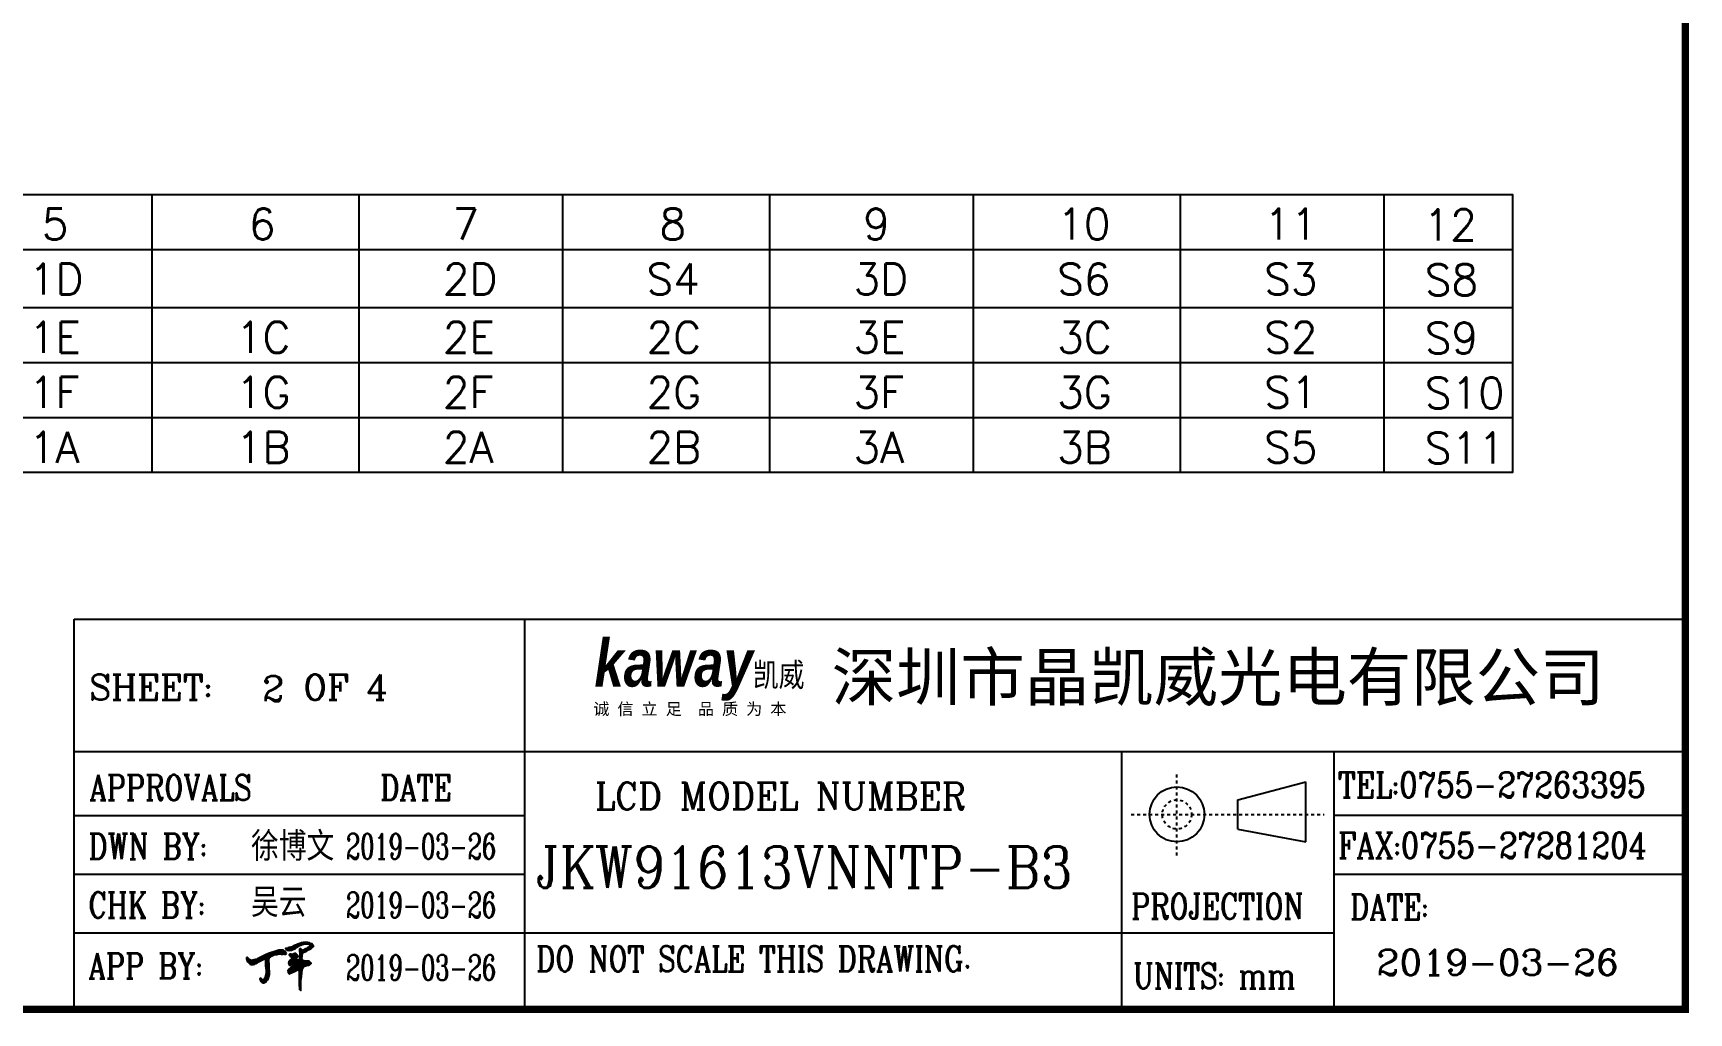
# Model space of a CAD drawing. Header units: millimetres. Extents: x 506 to 944, y -43 to 42.
# Drawn here: x 655.6 to 710.8, y -42.9 to -10.2 of the extents above; entities that cross this region are included whole.
import ezdxf

# ---------------------------------------------------------------- set-up
doc = ezdxf.new("R2010")
doc.units = ezdxf.units.MM
doc.linetypes.add('DASHED2', pattern=[0.375, 0.25, -0.125])
for name, color, linetype in [('com', 1, 'Continuous'), ('DIM', 3, 'Continuous'), ('SEG', 4, 'Continuous'), ('SPEC', 2, 'Continuous')]:
    doc.layers.add(name, color=color, linetype=linetype)
doc.styles.add('ROMANC', font='romanc')
doc.styles.add('romans', font='romans.shx')
doc.styles.add('title', font='arial.ttf', dxfattribs={"width": 0.8, "height": 5})
doc.styles.add('宋体', font='')
doc.styles.get('宋体').set_extended_font_data('SimSun')

# ---------------------------------------------------------------- blocks, each defined once
blk = doc.blocks.new('A')
at = {"layer": 'DIM'}
h = blk.add_hatch(dxfattribs=at)
h.set_pattern_fill('ANSI31', color=51, scale=0.23814, style=0)
h.set_pattern_definition([(45, (819.13157, -670.98778), (-0.0210488011, 0.0210488011), [])])
h.paths.add_polyline_path([(149.43, 2.89), (149.49, 2.78), (149.55, 2.68), (149.62, 2.6), (149.66, 2.57), (149.7, 2.55), (149.79, 2.56), (149.88, 2.59), (149.99, 2.66), (150.06, 2.73), (150.15, 2.85), (150.21, 2.95), (150.24, 3.02), (150.28, 3.12), (150.31, 3.23), (150.34, 3.34), (150.35, 3.5), (150.34, 3.68), (150.33, 3.85), (150.33, 4.09), (150.31, 4.37), (150.29, 4.53), (150.28, 4.71), (150.28, 4.83), (150.3, 4.91), (150.37, 5.02), (150.45, 5.07), (150.52, 5.13), (150.64, 5.19), (150.73, 5.22), (150.78, 5.24), (150.87, 5.27), (150.97, 5.28), (151.05, 5.3), (151.16, 5.33), (151.25, 5.36), (151.34, 5.36), (151.43, 5.36), (151.5, 5.33), (151.58, 5.32), (151.64, 5.33), (151.7, 5.36), (151.78, 5.35), (151.82, 5.32), (151.85, 5.31), (151.91, 5.31), (151.96, 5.34), (151.97, 5.36), (151.98, 5.38), (151.96, 5.43), (151.91, 5.5), (151.85, 5.57), (151.79, 5.62), (151.71, 5.67), (151.63, 5.69), (151.55, 5.7), (151.48, 5.71), (151.41, 5.7), (151.34, 5.7), (151.24, 5.69), (151.14, 5.67), (150.95, 5.62), (150.26, 5.38), (149.95, 5.25), (149.64, 5.09), (149.2, 4.86), (149.11, 4.81), (149, 4.79), (148.88, 4.77), (148.8, 4.75), (148.74, 4.73), (148.69, 4.72), (148.65, 4.72), (148.58, 4.72), (148.52, 4.74), (148.46, 4.78), (148.39, 4.83), (148.3, 4.93), (148.24, 4.99), (148.22, 5), (148.18, 5), (148.15, 4.99), (148.14, 4.95), (148.13, 4.91), (148.13, 4.85), (148.14, 4.8), (148.15, 4.76), (148.2, 4.68), (148.26, 4.58), (148.35, 4.48), (148.42, 4.42), (148.5, 4.36), (148.58, 4.32), (148.65, 4.31), (148.73, 4.31), (148.81, 4.33), (148.92, 4.36), (149.02, 4.41), (149.15, 4.49), (149.29, 4.57), (149.49, 4.68), (149.73, 4.79), (149.89, 4.84), (149.97, 4.84), (150, 4.83), (150, 4.73), (149.97, 4.57), (149.97, 4.49), (149.97, 4.34), (149.98, 4.2), (149.99, 4.04), (150.01, 3.94), (150.02, 3.85), (150.03, 3.74), (150.04, 3.64), (150.03, 3.47), (150, 3.33), (149.98, 3.22), (149.92, 3.07), (149.85, 2.96), (149.77, 2.85), (149.73, 2.83), (149.68, 2.82), (149.63, 2.83), (149.6, 2.87), (149.57, 2.93), (149.54, 2.98), (149.5, 2.99), (149.46, 2.98), (149.42, 2.94), (149.42, 2.91)])
edge = h.paths.add_edge_path()
edge.add_arc((153.25, 5.75), 0.00595, 165.2704, 176.5686)
edge.add_line((153.24, 5.75), (153.24, 5.7))
edge.add_line((153.24, 5.7), (153.25, 5.62))
edge.add_line((153.25, 5.62), (153.26, 5.55))
edge.add_line((153.26, 5.55), (153.28, 5.47))
edge.add_line((153.28, 5.47), (153.29, 5.31))
edge.add_line((153.29, 5.31), (153.29, 5.11))
edge.add_line((153.29, 5.11), (153.28, 4.95))
edge.add_line((153.28, 4.95), (153.26, 4.86))
edge.add_line((153.26, 4.86), (153.25, 4.8))
edge.add_line((153.25, 4.8), (153.26, 4.74))
edge.add_line((153.26, 4.74), (153.25, 4.68))
edge.add_line((153.25, 4.68), (153.23, 4.68))
edge.add_line((153.23, 4.68), (153.2, 4.7))
edge.add_line((153.2, 4.7), (153.16, 4.73))
edge.add_line((153.16, 4.73), (153.13, 4.75))
edge.add_line((153.13, 4.75), (153.08, 4.77))
edge.add_line((153.08, 4.77), (153.03, 4.77))
edge.add_line((153.03, 4.77), (152.98, 4.77))
edge.add_line((152.98, 4.77), (152.93, 4.75))
edge.add_line((152.93, 4.75), (152.86, 4.7))
edge.add_line((152.86, 4.7), (152.78, 4.66))
edge.add_line((152.78, 4.66), (152.73, 4.62))
edge.add_line((152.73, 4.62), (152.68, 4.6))
edge.add_line((152.68, 4.6), (152.64, 4.59))
edge.add_line((152.64, 4.59), (152.59, 4.6))
edge.add_line((152.59, 4.6), (152.59, 4.61))
edge.add_line((152.59, 4.61), (152.61, 4.63))
edge.add_line((152.61, 4.63), (152.69, 4.71))
edge.add_line((152.69, 4.71), (152.75, 4.76))
edge.add_line((152.75, 4.76), (152.92, 4.93))
edge.add_line((152.92, 4.93), (153.03, 5.02))
edge.add_line((153.03, 5.02), (153.09, 5.05))
edge.add_line((153.09, 5.05), (153.11, 5.07))
edge.add_line((153.11, 5.07), (153.11, 5.1))
edge.add_line((153.11, 5.1), (153.1, 5.15))
edge.add_line((153.1, 5.15), (153.08, 5.19))
edge.add_line((153.08, 5.19), (153.02, 5.26))
edge.add_line((153.02, 5.26), (152.96, 5.32))
edge.add_line((152.96, 5.32), (152.93, 5.35))
edge.add_line((152.93, 5.35), (152.88, 5.37))
edge.add_line((152.88, 5.37), (152.81, 5.38))
edge.add_line((152.81, 5.38), (152.74, 5.36))
edge.add_line((152.74, 5.36), (152.7, 5.34))
edge.add_line((152.7, 5.34), (152.64, 5.31))
edge.add_line((152.64, 5.31), (152.62, 5.31))
edge.add_line((152.62, 5.31), (152.56, 5.3))
edge.add_line((152.56, 5.3), (152.44, 5.31))
edge.add_line((152.44, 5.31), (152.35, 5.32))
edge.add_line((152.35, 5.32), (152.29, 5.29))
edge.add_line((152.29, 5.29), (152.27, 5.27))
edge.add_line((152.27, 5.27), (152.26, 5.24))
edge.add_line((152.26, 5.24), (152.27, 5.2))
edge.add_line((152.27, 5.2), (152.28, 5.18))
edge.add_line((152.28, 5.18), (152.31, 5.15))
edge.add_line((152.31, 5.15), (152.35, 5.12))
edge.add_line((152.35, 5.12), (152.41, 5.08))
edge.add_line((152.41, 5.08), (152.45, 5.06))
edge.add_line((152.45, 5.06), (152.5, 5.02))
edge.add_line((152.5, 5.02), (152.53, 4.99))
edge.add_line((152.53, 4.99), (152.55, 4.97))
edge.add_line((152.55, 4.97), (152.55, 4.95))
edge.add_line((152.55, 4.95), (152.55, 4.92))
edge.add_line((152.55, 4.92), (152.53, 4.91))
edge.add_line((152.53, 4.91), (152.48, 4.87))
edge.add_line((152.48, 4.87), (152.34, 4.75))
edge.add_line((152.34, 4.75), (152.28, 4.68))
edge.add_line((152.28, 4.68), (152.23, 4.62))
edge.add_line((152.23, 4.62), (152.21, 4.56))
edge.add_line((152.21, 4.56), (152.2, 4.46))
edge.add_line((152.2, 4.46), (152.21, 4.39))
edge.add_line((152.21, 4.39), (152.23, 4.32))
edge.add_line((152.23, 4.32), (152.26, 4.28))
edge.add_line((152.26, 4.28), (152.3, 4.27))
edge.add_line((152.3, 4.27), (152.36, 4.26))
edge.add_line((152.36, 4.26), (152.41, 4.27))
edge.add_line((152.41, 4.27), (152.44, 4.29))
edge.add_line((152.44, 4.29), (152.48, 4.31))
edge.add_line((152.48, 4.31), (152.54, 4.32))
edge.add_line((152.54, 4.32), (152.61, 4.33))
edge.add_line((152.61, 4.33), (152.65, 4.32))
edge.add_line((152.65, 4.32), (152.66, 4.31))
edge.add_line((152.66, 4.31), (152.66, 4.29))
edge.add_line((152.66, 4.29), (152.61, 4.27))
edge.add_line((152.61, 4.27), (152.58, 4.23))
edge.add_line((152.58, 4.23), (152.57, 4.17))
edge.add_line((152.57, 4.17), (152.48, 4.08))
edge.add_line((152.48, 4.08), (152.34, 3.96))
edge.add_line((152.34, 3.96), (152.21, 3.86))
edge.add_line((152.21, 3.86), (152.16, 3.79))
edge.add_line((152.16, 3.79), (152.13, 3.72))
edge.add_line((152.13, 3.72), (152.15, 3.64))
edge.add_line((152.15, 3.64), (152.16, 3.56))
edge.add_line((152.16, 3.56), (152.19, 3.48))
edge.add_line((152.19, 3.48), (152.23, 3.45))
edge.add_line((152.23, 3.45), (152.26, 3.43))
edge.add_line((152.26, 3.43), (152.28, 3.42))
edge.add_line((152.28, 3.42), (152.38, 3.47))
edge.add_line((152.38, 3.47), (152.61, 3.58))
edge.add_line((152.61, 3.58), (152.83, 3.69))
edge.add_line((152.83, 3.69), (153.04, 3.8))
edge.add_line((153.04, 3.8), (153.18, 3.85))
edge.add_line((153.18, 3.85), (153.19, 3.85))
edge.add_line((153.19, 3.85), (153.2, 3.58))
edge.add_line((153.2, 3.58), (153.2, 3.08))
edge.add_line((153.2, 3.08), (153.21, 2.75))
edge.add_line((153.21, 2.75), (153.23, 2.35))
edge.add_line((153.23, 2.35), (153.24, 1.98))
edge.add_line((153.24, 1.98), (153.26, 1.92))
edge.add_line((153.26, 1.92), (153.35, 1.84))
edge.add_line((153.35, 1.84), (153.39, 1.82))
edge.add_line((153.39, 1.82), (153.39, 2.81))
edge.add_line((153.39, 2.81), (153.43, 3.16))
edge.add_line((153.43, 3.16), (153.51, 3.8))
edge.add_line((153.51, 3.8), (153.59, 4))
edge.add_line((153.59, 4), (153.63, 4.07))
edge.add_line((153.63, 4.07), (153.72, 4.15))
edge.add_line((153.72, 4.15), (153.83, 4.2))
edge.add_line((153.83, 4.2), (153.92, 4.21))
edge.add_line((153.92, 4.21), (154.11, 4.27))
edge.add_line((154.11, 4.27), (154.28, 4.35))
edge.add_line((154.28, 4.35), (154.38, 4.43))
edge.add_line((154.38, 4.43), (154.38, 4.44))
edge.add_line((154.38, 4.44), (154.38, 4.45))
edge.add_line((154.38, 4.45), (154.34, 4.46))
edge.add_line((154.34, 4.46), (154.29, 4.46))
edge.add_line((154.29, 4.46), (154.33, 4.48))
edge.add_line((154.33, 4.48), (154.31, 4.5))
edge.add_line((154.31, 4.5), (154.2, 4.52))
edge.add_line((154.2, 4.52), (154.17, 4.53))
edge.add_line((154.17, 4.53), (154.15, 4.54))
edge.add_line((154.15, 4.54), (154.15, 4.57))
edge.add_line((154.15, 4.57), (154.18, 4.61))
edge.add_line((154.18, 4.61), (154.17, 4.64))
edge.add_line((154.17, 4.64), (154.12, 4.64))
edge.add_line((154.12, 4.64), (153.83, 4.65))
edge.add_line((153.83, 4.65), (153.72, 4.64))
edge.add_line((153.72, 4.64), (153.66, 4.66))
edge.add_line((153.66, 4.66), (153.58, 4.7))
edge.add_line((153.58, 4.7), (153.53, 4.75))
edge.add_line((153.53, 4.75), (153.49, 4.83))
edge.add_line((153.49, 4.83), (153.48, 4.89))
edge.add_line((153.48, 4.89), (153.47, 4.96))
edge.add_line((153.47, 4.96), (153.51, 5.1))
edge.add_line((153.51, 5.1), (153.52, 5.22))
edge.add_line((153.52, 5.22), (153.53, 5.38))
edge.add_line((153.53, 5.38), (153.54, 5.46))
edge.add_line((153.54, 5.46), (153.65, 5.51))
edge.add_line((153.65, 5.51), (153.76, 5.54))
edge.add_line((153.76, 5.54), (153.88, 5.59))
edge.add_line((153.88, 5.59), (154.02, 5.66))
edge.add_line((154.02, 5.66), (154.13, 5.73))
edge.add_line((154.13, 5.73), (154.26, 5.81))
edge.add_line((154.26, 5.81), (154.4, 5.91))
edge.add_line((154.4, 5.91), (154.5, 5.99))
edge.add_line((154.5, 5.99), (154.59, 6.07))
edge.add_line((154.59, 6.07), (154.59, 6.1))
edge.add_line((154.59, 6.1), (154.56, 6.18))
edge.add_line((154.56, 6.18), (154.51, 6.26))
edge.add_line((154.51, 6.26), (154.46, 6.3))
edge.add_line((154.46, 6.3), (154.32, 6.36))
edge.add_line((154.32, 6.36), (154.2, 6.4))
edge.add_line((154.2, 6.4), (154.04, 6.43))
edge.add_line((154.04, 6.43), (153.9, 6.45))
edge.add_line((153.9, 6.45), (153.76, 6.46))
edge.add_line((153.76, 6.46), (153.59, 6.44))
edge.add_line((153.59, 6.44), (153.43, 6.4))
edge.add_line((153.43, 6.4), (153.27, 6.35))
edge.add_line((153.27, 6.35), (153.1, 6.28))
edge.add_line((153.1, 6.28), (152.96, 6.22))
edge.add_line((152.96, 6.22), (152.78, 6.15))
edge.add_line((152.78, 6.15), (152.64, 6.09))
edge.add_line((152.64, 6.09), (152.54, 6.04))
edge.add_line((152.54, 6.04), (152.4, 6))
edge.add_line((152.4, 6), (152.25, 5.95))
edge.add_line((152.25, 5.95), (152.16, 5.92))
edge.add_line((152.16, 5.92), (152.11, 5.9))
edge.add_line((152.11, 5.9), (151.96, 5.88))
edge.add_line((151.96, 5.88), (151.9, 5.86))
edge.add_line((151.9, 5.86), (151.9, 5.83))
edge.add_line((151.9, 5.83), (151.92, 5.8))
edge.add_line((151.92, 5.8), (151.98, 5.76))
edge.add_line((151.98, 5.76), (152.02, 5.74))
edge.add_line((152.02, 5.74), (152.06, 5.72))
edge.add_line((152.06, 5.72), (152.11, 5.69))
edge.add_line((152.11, 5.69), (152.16, 5.69))
edge.add_line((152.16, 5.69), (152.22, 5.68))
edge.add_line((152.22, 5.68), (152.29, 5.69))
edge.add_line((152.29, 5.69), (152.38, 5.7))
edge.add_line((152.38, 5.7), (152.48, 5.72))
edge.add_line((152.48, 5.72), (152.53, 5.74))
edge.add_line((152.53, 5.74), (152.61, 5.76))
edge.add_line((152.61, 5.76), (152.68, 5.8))
edge.add_line((152.68, 5.8), (152.71, 5.81))
edge.add_line((152.71, 5.81), (152.78, 5.84))
edge.add_line((152.78, 5.84), (152.85, 5.88))
edge.add_line((152.85, 5.88), (152.92, 5.94))
edge.add_line((152.92, 5.94), (153, 5.99))
edge.add_line((153, 5.99), (153.05, 6.03))
edge.add_line((153.05, 6.03), (153.12, 6.07))
edge.add_line((153.12, 6.07), (153.17, 6.11))
edge.add_line((153.17, 6.11), (153.26, 6.16))
edge.add_line((153.26, 6.16), (153.39, 6.2))
edge.add_line((153.39, 6.2), (153.52, 6.25))
edge.add_line((153.52, 6.25), (153.62, 6.27))
edge.add_line((153.62, 6.27), (153.72, 6.3))
edge.add_line((153.72, 6.3), (153.8, 6.31))
edge.add_line((153.8, 6.31), (153.86, 6.31))
edge.add_line((153.86, 6.31), (153.94, 6.32))
edge.add_line((153.94, 6.32), (153.99, 6.32))
edge.add_line((153.99, 6.32), (154.05, 6.31))
edge.add_line((154.05, 6.31), (154.1, 6.3))
edge.add_line((154.1, 6.3), (154.15, 6.3))
edge.add_line((154.15, 6.3), (154.19, 6.28))
edge.add_line((154.19, 6.28), (154.23, 6.27))
edge.add_line((154.23, 6.27), (154.27, 6.24))
edge.add_line((154.27, 6.24), (154.29, 6.22))
edge.add_line((154.29, 6.22), (154.31, 6.19))
edge.add_line((154.31, 6.19), (154.31, 6.17))
edge.add_line((154.31, 6.17), (154.31, 6.15))
edge.add_line((154.31, 6.15), (154.3, 6.12))
edge.add_line((154.3, 6.12), (154.27, 6.1))
edge.add_line((154.27, 6.1), (154.21, 6.06))
edge.add_line((154.21, 6.06), (154.14, 6.01))
edge.add_line((154.14, 6.01), (154.09, 5.97))
edge.add_line((154.09, 5.97), (154.01, 5.92))
edge.add_line((154.01, 5.92), (153.91, 5.87))
edge.add_line((153.91, 5.87), (153.77, 5.79))
edge.add_line((153.77, 5.79), (153.66, 5.74))
edge.add_line((153.66, 5.74), (153.58, 5.7))
edge.add_line((153.58, 5.7), (153.51, 5.66))
edge.add_line((153.51, 5.66), (153.46, 5.67))
edge.add_line((153.46, 5.67), (153.42, 5.73))
edge.add_line((153.42, 5.73), (153.4, 5.79))
edge.add_line((153.4, 5.79), (153.37, 5.82))
edge.add_line((153.37, 5.82), (153.33, 5.83))
edge.add_line((153.33, 5.83), (153.29, 5.82))
edge.add_line((153.29, 5.82), (153.25, 5.79))
edge.add_line((153.25, 5.79), (153.24, 5.75))
h.paths.add_polyline_path([(153.23, 4.43), (153.11, 4.35), (153.02, 4.26), (152.96, 4.2), (152.88, 4.12), (152.85, 4.08), (152.86, 4.06), (152.91, 4.07), (152.97, 4.1), (153.09, 4.15), (153.19, 4.22), (153.24, 4.28), (153.27, 4.35), (153.27, 4.42)], flags=16)
h.paths.add_polyline_path([(153.57, 4.47), (153.69, 4.46), (153.73, 4.44), (153.7, 4.41), (153.63, 4.37), (153.58, 4.36), (153.57, 4.38)], flags=16)
at = {"layer": 'SPEC'}
for p, q in [((131.5, 0), (131.5, 37.65)), ((131.5, 37.65), (287, 37.65)), ((131.5, 37.65), (287, 37.65)), ((174.99, 0), (174.99, 37.65)), ((131.5, 24.87), (287, 24.87)), ((232.63, 0), (232.63, 24.87)), ((253.11, 0), (253.11, 24.87)), ((243.8, 20.22), (250.37, 21.96)), ((250.37, 16.16), (250.37, 21.96)), ((243.8, 17.39), (243.8, 20.22)), ((131.5, 18.71), (174.99, 18.71)), ((287, 18.71), (253.11, 18.71)), ((243.8, 17.39), (250.37, 16.16)), ((131.5, 13.04), (174.99, 13.04)), ((253.11, 13.04), (287, 13.04)), ((131.5, 7.37), (253.11, 7.37))]:
    blk.add_line(p, q, dxfattribs=at)
at = {"layer": 'SPEC', "linetype": 'DASHED2'}
for p, q in [((237.94, 14.84), (237.94, 22.78)), ((233.53, 18.81), (252.14, 18.81))]:
    blk.add_line(p, q, dxfattribs=at)
at = {"layer": 'SPEC', "const_width": 0.7}
blk.add_lwpolyline([(0, 0), (0, 202.93), (287, 202.93), (287, 0), (0, 0)], dxfattribs=at)
at = {"layer": 'SPEC'}
blk.add_lwpolyline([(153.24, 5.75, 0.049338), (153.24, 5.75), (153.24, 5.7), (153.25, 5.62), (153.26, 5.55), (153.28, 5.47), (153.29, 5.31), (153.29, 5.11), (153.28, 4.95), (153.26, 4.86), (153.25, 4.8), (153.26, 4.74), (153.25, 4.68), (153.23, 4.68), (153.2, 4.7), (153.16, 4.73), (153.13, 4.75), (153.08, 4.77), (153.03, 4.77), (152.98, 4.77), (152.93, 4.75), (152.86, 4.7), (152.78, 4.66), (152.73, 4.62), (152.68, 4.6), (152.64, 4.59), (152.59, 4.6), (152.59, 4.61), (152.61, 4.63), (152.69, 4.71), (152.75, 4.76), (152.92, 4.93), (153.03, 5.02), (153.09, 5.05), (153.11, 5.07), (153.11, 5.1), (153.1, 5.15), (153.08, 5.19), (153.02, 5.26), (152.96, 5.32), (152.93, 5.35), (152.88, 5.37), (152.81, 5.38), (152.74, 5.36), (152.7, 5.34), (152.64, 5.31), (152.62, 5.31), (152.56, 5.3), (152.44, 5.31), (152.35, 5.32), (152.29, 5.29), (152.27, 5.27), (152.26, 5.24), (152.27, 5.2), (152.28, 5.18), (152.31, 5.15), (152.35, 5.12), (152.41, 5.08), (152.45, 5.06), (152.5, 5.02), (152.53, 4.99), (152.55, 4.97), (152.55, 4.95), (152.55, 4.92), (152.53, 4.91), (152.48, 4.87), (152.34, 4.75), (152.28, 4.68), (152.23, 4.62), (152.21, 4.56), (152.2, 4.46), (152.21, 4.39), (152.23, 4.32), (152.26, 4.28), (152.3, 4.27), (152.36, 4.26), (152.41, 4.27), (152.44, 4.29), (152.48, 4.31), (152.54, 4.32), (152.61, 4.33), (152.65, 4.32), (152.66, 4.31), (152.66, 4.29), (152.61, 4.27), (152.58, 4.23), (152.57, 4.17), (152.48, 4.08), (152.34, 3.96), (152.21, 3.86), (152.16, 3.79), (152.13, 3.72), (152.15, 3.64), (152.16, 3.56), (152.19, 3.48), (152.23, 3.45), (152.26, 3.43), (152.28, 3.42), (152.38, 3.47), (152.61, 3.58), (152.83, 3.69), (153.04, 3.8), (153.18, 3.85), (153.19, 3.85), (153.2, 3.58), (153.2, 3.08), (153.21, 2.75), (153.23, 2.35), (153.24, 1.98), (153.26, 1.92), (153.35, 1.84), (153.39, 1.82), (153.39, 2.81), (153.43, 3.16), (153.51, 3.8), (153.59, 4), (153.63, 4.07), (153.72, 4.15), (153.83, 4.2), (153.92, 4.21), (154.11, 4.27), (154.28, 4.35), (154.38, 4.43), (154.38, 4.44), (154.38, 4.45), (154.34, 4.46), (154.29, 4.46), (154.33, 4.48), (154.31, 4.5), (154.2, 4.52), (154.17, 4.53), (154.15, 4.54), (154.15, 4.57), (154.18, 4.61), (154.17, 4.64), (154.12, 4.64), (153.83, 4.65), (153.72, 4.64), (153.66, 4.66), (153.58, 4.7), (153.53, 4.75), (153.49, 4.83), (153.48, 4.89), (153.47, 4.96), (153.51, 5.1), (153.52, 5.22), (153.53, 5.38), (153.54, 5.46), (153.65, 5.51), (153.76, 5.54), (153.88, 5.59), (154.02, 5.66), (154.13, 5.73), (154.26, 5.81), (154.4, 5.91), (154.5, 5.99), (154.59, 6.07), (154.59, 6.1), (154.56, 6.18), (154.51, 6.26), (154.46, 6.3), (154.32, 6.36), (154.2, 6.4), (154.04, 6.43), (153.9, 6.45), (153.76, 6.46), (153.59, 6.44), (153.43, 6.4), (153.27, 6.35), (153.1, 6.28), (152.96, 6.22), (152.78, 6.15), (152.64, 6.09), (152.54, 6.04), (152.4, 6), (152.25, 5.95), (152.16, 5.92), (152.11, 5.9), (151.96, 5.88), (151.9, 5.86), (151.9, 5.83), (151.92, 5.8), (151.98, 5.76), (152.02, 5.74), (152.06, 5.72), (152.11, 5.69), (152.16, 5.69), (152.22, 5.68), (152.29, 5.69), (152.38, 5.7), (152.48, 5.72), (152.53, 5.74), (152.61, 5.76), (152.68, 5.8), (152.71, 5.81), (152.78, 5.84), (152.85, 5.88), (152.92, 5.94), (153, 5.99), (153.05, 6.03), (153.12, 6.07), (153.17, 6.11), (153.26, 6.16), (153.39, 6.2), (153.52, 6.25), (153.62, 6.27), (153.72, 6.3), (153.8, 6.31), (153.86, 6.31), (153.94, 6.32), (153.99, 6.32), (154.05, 6.31), (154.1, 6.3), (154.15, 6.3), (154.19, 6.28), (154.23, 6.27), (154.27, 6.24), (154.29, 6.22), (154.31, 6.19), (154.31, 6.17), (154.31, 6.15), (154.3, 6.12), (154.27, 6.1), (154.21, 6.06), (154.14, 6.01), (154.09, 5.97), (154.01, 5.92), (153.91, 5.87), (153.77, 5.79), (153.66, 5.74), (153.58, 5.7), (153.51, 5.66), (153.46, 5.67), (153.42, 5.73), (153.4, 5.79), (153.37, 5.82), (153.33, 5.83), (153.29, 5.82), (153.25, 5.79)], format="xyb", close=True, dxfattribs=at)
for points in [[(149.43, 2.89), (149.49, 2.78), (149.55, 2.68), (149.62, 2.6), (149.66, 2.57), (149.7, 2.55), (149.79, 2.56), (149.88, 2.59), (149.99, 2.66), (150.06, 2.73), (150.15, 2.85), (150.21, 2.95), (150.24, 3.02), (150.28, 3.12), (150.31, 3.23), (150.34, 3.34), (150.35, 3.5), (150.34, 3.68), (150.33, 3.85), (150.33, 4.09), (150.31, 4.37), (150.29, 4.53), (150.28, 4.71), (150.28, 4.83), (150.3, 4.91), (150.37, 5.02), (150.45, 5.07), (150.52, 5.13), (150.64, 5.19), (150.73, 5.22), (150.78, 5.24), (150.87, 5.27), (150.97, 5.28), (151.05, 5.3), (151.16, 5.33), (151.25, 5.36), (151.34, 5.36), (151.43, 5.36), (151.5, 5.33), (151.58, 5.32), (151.64, 5.33), (151.7, 5.36), (151.78, 5.35), (151.82, 5.32), (151.85, 5.31), (151.91, 5.31), (151.96, 5.34), (151.97, 5.36), (151.98, 5.38), (151.96, 5.43), (151.91, 5.5), (151.85, 5.57), (151.79, 5.62), (151.71, 5.67), (151.63, 5.69), (151.55, 5.7), (151.48, 5.71), (151.41, 5.7), (151.34, 5.7), (151.24, 5.69), (151.14, 5.67), (150.95, 5.62), (150.26, 5.38), (149.95, 5.25), (149.64, 5.09), (149.2, 4.86), (149.11, 4.81), (149, 4.79), (148.88, 4.77), (148.8, 4.75), (148.74, 4.73), (148.69, 4.72), (148.65, 4.72), (148.58, 4.72), (148.52, 4.74), (148.46, 4.78), (148.39, 4.83), (148.3, 4.93), (148.24, 4.99), (148.22, 5), (148.18, 5), (148.15, 4.99), (148.14, 4.95), (148.13, 4.91), (148.13, 4.85), (148.14, 4.8), (148.15, 4.76), (148.2, 4.68), (148.26, 4.58), (148.35, 4.48), (148.42, 4.42), (148.5, 4.36), (148.58, 4.32), (148.65, 4.31), (148.73, 4.31), (148.81, 4.33), (148.92, 4.36), (149.02, 4.41), (149.15, 4.49), (149.29, 4.57), (149.49, 4.68), (149.73, 4.79), (149.89, 4.84), (149.97, 4.84), (150, 4.83), (150, 4.73), (149.97, 4.57), (149.97, 4.49), (149.97, 4.34), (149.98, 4.2), (149.99, 4.04), (150.01, 3.94), (150.02, 3.85), (150.03, 3.74), (150.04, 3.64), (150.03, 3.47), (150, 3.33), (149.98, 3.22), (149.92, 3.07), (149.85, 2.96), (149.77, 2.85), (149.73, 2.83), (149.68, 2.82), (149.63, 2.83), (149.6, 2.87), (149.57, 2.93), (149.54, 2.98), (149.5, 2.99), (149.46, 2.98), (149.42, 2.94), (149.42, 2.91)], [(153.23, 4.43), (153.11, 4.35), (153.02, 4.26), (152.96, 4.2), (152.88, 4.12), (152.85, 4.08), (152.86, 4.06), (152.91, 4.07), (152.97, 4.1), (153.09, 4.15), (153.19, 4.22), (153.24, 4.28), (153.27, 4.35), (153.27, 4.42)], [(153.57, 4.47), (153.69, 4.46), (153.73, 4.44), (153.7, 4.41), (153.63, 4.37), (153.58, 4.36), (153.57, 4.38)]]:
    blk.add_lwpolyline(points, close=True, dxfattribs=at)
blk.add_circle((237.94, 18.81), 2.65, dxfattribs=at)
at = {"layer": 'SPEC', "linetype": 'DASHED2'}
blk.add_circle((237.94, 18.81), 1.41, dxfattribs=at)
at = {"insert": (204.61, 34.35), "char_height": 4.5569, "width": 129.4385, "attachment_point": 1, "style": 'romans'}
blk.add_mtext('{\\fNSimSun|b1|i0|c134|p49;\\C2;深圳市晶凯威光电有限公司}', dxfattribs=at)
at = {"layer": 'SEG', "insert": (181.71, 35.71), "char_height": 4.5599, "attachment_point": 1, "style": 'title'}
blk.add_mtext_dynamic_manual_height_columns('{\\fArial|b1|i1|c238|p34;\\C1;kaway\\fSimSun|b1|i0|c134|p2;\\H0.5x;凯威}', width=40.7158, gutter_width=12.5, heights=[0], dxfattribs=at).dxf.set("width", 24.6851)
at = {"layer": 'SEG', "insert": (181.6, 29.56), "char_height": 1.14, "attachment_point": 1}
blk.add_mtext_dynamic_manual_height_columns('{\\fSimSun|b1|i0|c134|p2;\\C5;诚 信 立 足\\Ftxt|c134;  \\fSimSun|b1|i0|c134|p2;品 质 为 本}', width=42.8514, gutter_width=12.5, heights=[0], dxfattribs=at).dxf.set("width", 23.1481)
at = {"layer": 'SPEC', "style": 'ROMANC'}
for s, p in [('SHEET:', (132.95, 29.86)), ('   OF 4', (148.11, 29.86))]:
    blk.add_text(s, height=2.453, dxfattribs=at).set_placement(p)
at = {"layer": 'SPEC'}
for s, height, style, width, p in [('APPROVALS', 2.453, 'ROMANC', 0.8, (132.96, 20.17)), ('DATE', 2.453, 'ROMANC', 0.8, (161.04, 20.17)), ('TEL:0755-27263395', 2.4532, 'ROMANC', 0.85, (253.49, 20.45)), ('LCD MODEL NUMBER', 2.6, 'ROMANC', 0.95, (181.78, 19.28)), ('DWN BY:', 2.453, 'ROMANC', 0.8, (132.87, 14.5)), ('徐博文', 2.453, '宋体', 0.8, (148.57, 14.6)), ('2019-03-26', 2.453, 'ROMANC', 0.65, (157.74, 14.5)), ('FAX:0755-27281204', 2.4532, 'ROMANC', 0.85, (253.47, 14.6)), ('CHK BY:', 2.453, 'ROMANC', 0.8, (132.87, 8.84)), ('吴云', 2.453, '宋体', 0.8, (148.57, 9.18)), ('2019-03-26', 2.453, 'ROMANC', 0.65, (157.74, 8.84)), ('PROJECTION', 2.453, 'ROMANC', 0.8, (233.51, 8.72)), ('DATE:', 2.453, 'ROMANC', 0.8, (254.64, 8.65)), ('APP BY:', 2.453, 'ROMANC', 0.8, (132.87, 2.96)), ('2019-03-26', 2.453, 'ROMANC', 0.65, (157.74, 2.8)), ('DO NOT SCALE THIS DRAWING.', 2.4532, 'ROMANC', 0.8, (176.08, 3.65)), ('2019-03-26', 2.453, 'ROMANC', 1.05, (257.19, 3.3)), ('UNITS: mm', 2.453, 'ROMANC', 0.8, (233.69, 2))]:
    blk.add_text(s, height=height, dxfattribs=dict(at, style=style, width=width)).set_placement(p)
at = {"layer": 'SPEC', "color": 4, "style": 'ROMANC', "width": 0.9}
blk.add_text('JKW91613VNNTP-B3', height=4, dxfattribs=at).set_placement((176.03, 11.72))

msp = doc.modelspace()

# ---------------------------------------------------------------- linework, layer by layer
at = {"layer": 'SPEC'}
msp.add_lwpolyline([(618.411, -15.549), (704.907, -15.549), (704.907, -24.827), (618.411, -24.827)], close=True, dxfattribs=at)
for points in [[(659.516, -15.549), (659.516, -24.827)], [(666.421, -15.549), (666.421, -24.827)], [(673.217, -15.549), (673.217, -24.827)], [(680.122, -15.549), (680.122, -24.827)], [(686.919, -15.549), (686.919, -24.827)], [(693.824, -15.549), (693.824, -24.827)], [(700.621, -15.549), (700.621, -24.827)], [(618.411, -17.383), (704.907, -17.383)], [(618.411, -19.325), (704.907, -19.325)], [(618.411, -21.159), (704.907, -21.159)], [(618.411, -22.993), (704.907, -22.993)]]:
    msp.add_lwpolyline(points, dxfattribs=at)

# ---------------------------------------------------------------- block references
at = {"layer": 'com', "xscale": 0.3456, "yscale": 0.3456, "zscale": 0.3456}
msp.add_blockref('A', (611.484, -42.735), dxfattribs=at)

# ---------------------------------------------------------------- texts
at = {"layer": 'SPEC', "style": 'romans'}
for s, height, p in [('5', 1.036, (655.848, -17.059)), ('6', 1.036, (662.752, -17.059)), ('7', 1.036, (669.549, -17.059)), ('8', 1.036, (676.454, -17.059)), ('9', 1.036, (683.251, -17.059)), ('10', 1.0357, (689.724, -17.059)), ('11', 1.0357, (696.629, -17.059)), ('12', 1.0357, (701.938, -17.083)), ('1D', 1.0357, (655.416, -18.893)), ('2D', 1.0357, (669.226, -18.893)), ('S4', 1.0357, (676.023, -18.893)), ('3D', 1.0357, (682.927, -18.893)), ('S6', 1.0357, (689.724, -18.893)), ('S3', 1.0357, (696.629, -18.893)), ('S8', 1.0357, (701.983, -18.917)), ('1E', 1.0357, (655.416, -20.835)), ('1C', 1.0357, (662.321, -20.835)), ('2E', 1.0357, (669.226, -20.835)), ('2C', 1.0357, (676.023, -20.835)), ('3E', 1.0357, (682.927, -20.835)), ('3C', 1.0357, (689.724, -20.835)), ('S2', 1.0357, (696.629, -20.835)), ('S9', 1.0357, (701.983, -20.859)), ('1F', 1.0357, (655.416, -22.669)), ('1G', 1.0357, (662.321, -22.669)), ('2F', 1.0357, (669.226, -22.669)), ('2G', 1.0357, (676.023, -22.669)), ('3F', 1.0357, (682.927, -22.669)), ('3G', 1.0357, (689.724, -22.669)), ('S1', 1.0357, (696.629, -22.669)), ('S10', 1.0357, (701.983, -22.693)), ('1A', 1.0357, (655.416, -24.503)), ('1B', 1.0357, (662.321, -24.503)), ('2A', 1.0357, (669.226, -24.503)), ('2B', 1.0357, (676.023, -24.503)), ('3A', 1.0357, (682.927, -24.503)), ('3B', 1.0357, (689.724, -24.503)), ('S5', 1.0357, (696.629, -24.503)), ('S11', 1.0357, (701.983, -24.528))]:
    msp.add_text(s, height=height, dxfattribs=at).set_placement(p)
at = {"layer": 'SPEC', "color": 1, "style": 'ROMANC'}
msp.add_text('2', height=0.848, dxfattribs=at).set_placement((663.207, -32.459))

doc.saveas('drawing.dxf')
